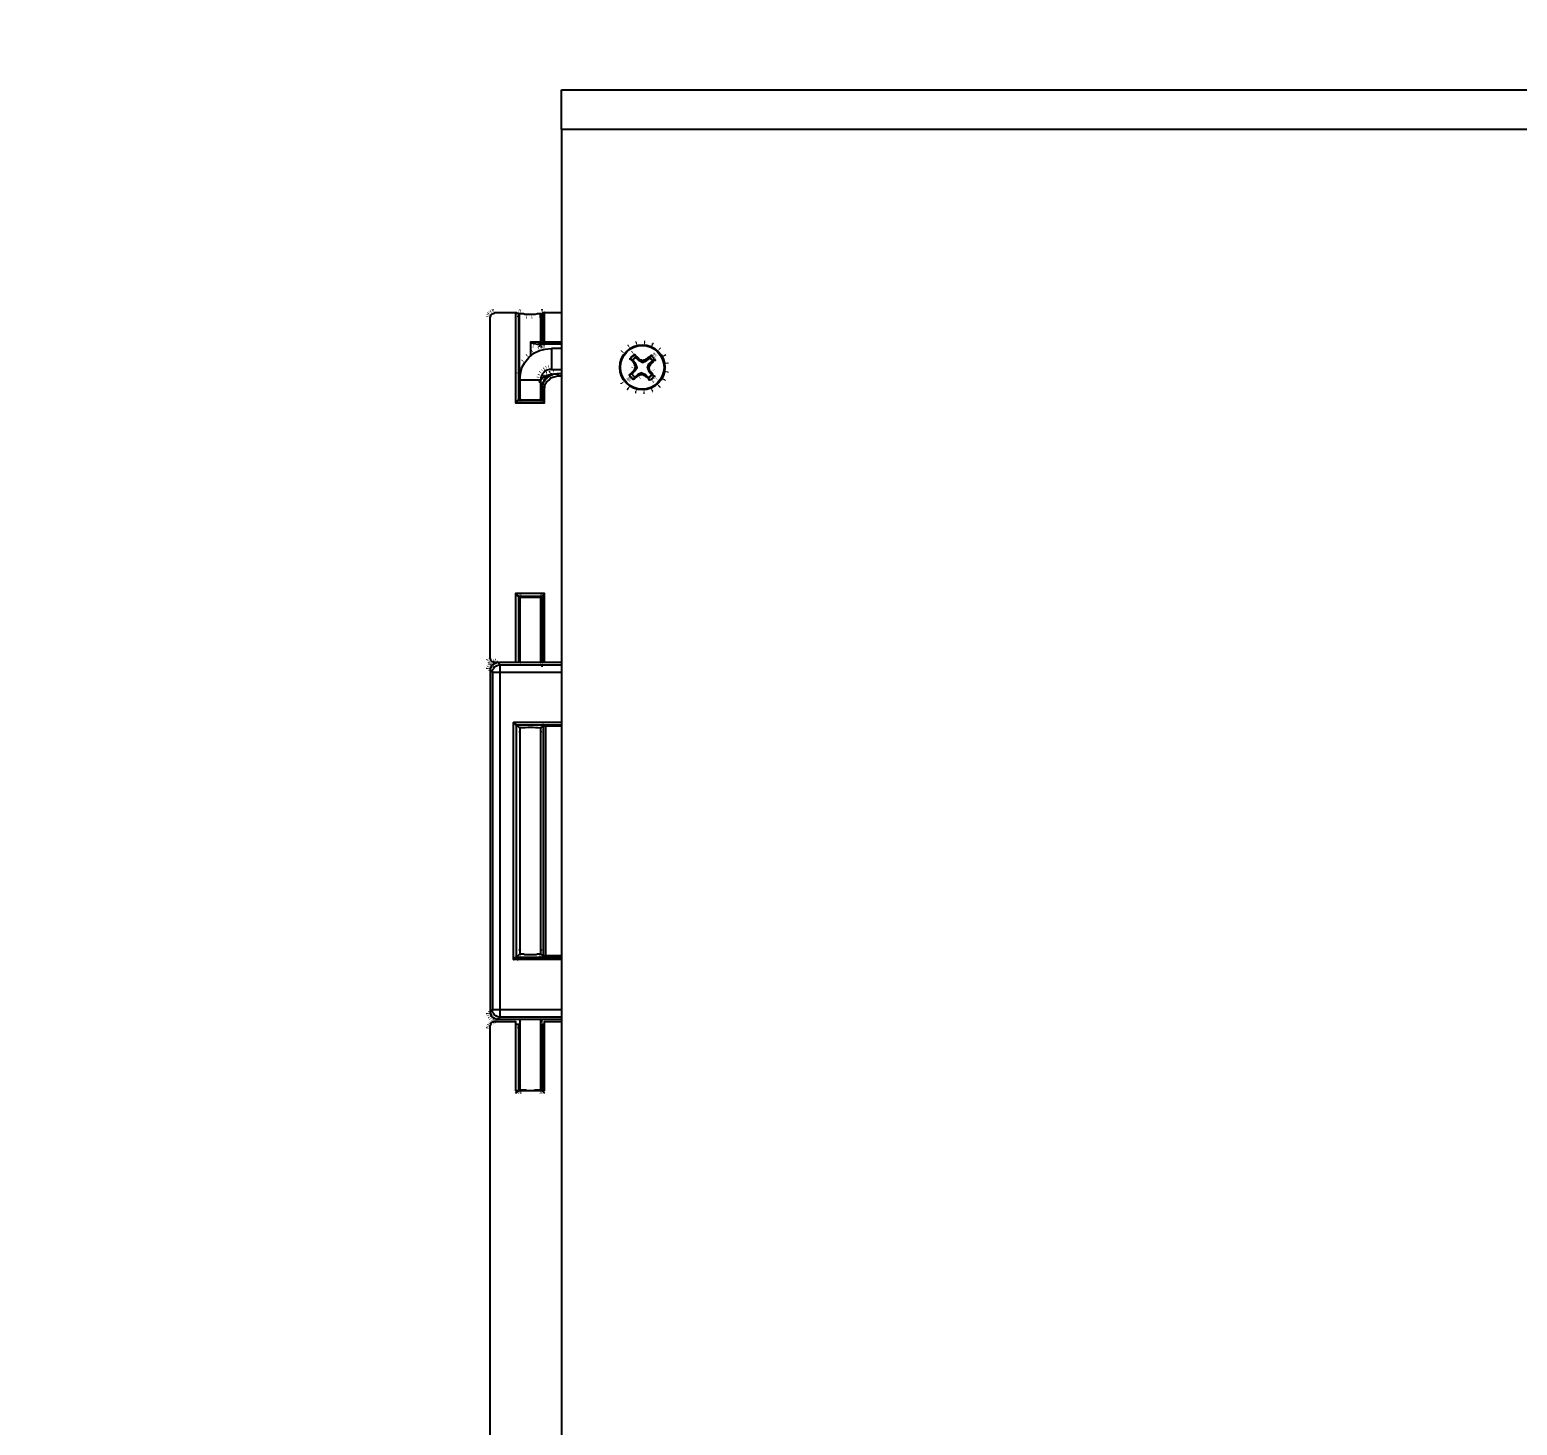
# Model space of a CAD drawing. Header units: feet. Extents: x -159 to 1687, y -48 to 1556.
# Drawn here: x 496.66 to 507.02, y 818.62 to 828.34 of the extents above; entities that cross this region are included whole.
import ezdxf
from ezdxf import colors
from ezdxf.entities.mleader import LeaderData, LeaderLine
from ezdxf.math import Vec2, Vec3

# ---------------------------------------------------------------- set-up
doc = ezdxf.new("R2010")
doc.units = ezdxf.units.FT
doc.header["$MEASUREMENT"] = 0
for name, color, linetype in [('9417_1-3$0$M25-UNISTRUT', 94, 'Continuous'), ('G-ANNO-TEXT', 1, 'Continuous'), ('PDF_Geometry', 7, 'Continuous'), ('PDF_Solid Fills', 7, 'Continuous')]:
    doc.layers.add(name, color=color, linetype=linetype)
doc.styles.add('NEI-A', font='arial.ttf')

# ---------------------------------------------------------------- blocks, each defined once
blk = doc.blocks.new('SCADA EQPMT LID LG')
at = {"layer": 'PDF_Geometry', "lineweight": 25}
for points in [[(-7.154, 17.53), (7.076, 17.53), (7.076, 17.254), (-7.154, 17.254)], [(-7.272, 15.758), (-7.272, 15.763), (-7.272, 15.768), (-7.272, 15.773), (-7.277, 15.773), (-7.282, 15.773), (-7.287, 15.773), (-7.287, 15.768), (-7.287, 15.763), (-7.282, 15.763), (-7.282, 15.758), (-7.277, 15.758)], [(-7.223, 15.582), (-7.238, 15.582), (-7.253, 15.577), (-7.267, 15.572), (-7.277, 15.562), (-7.287, 15.552), (-7.292, 15.538), (-7.297, 15.523), (-7.297, 15.508), (-7.302, 15.508), (-7.321, 15.508), (-7.341, 15.508), (-7.37, 15.508), (-7.4, 15.508), (-7.424, 15.508), (-7.439, 15.508), (-7.444, 15.508), (-7.439, 15.552), (-7.429, 15.596), (-7.41, 15.631), (-7.38, 15.665), (-7.346, 15.695), (-7.307, 15.714), (-7.267, 15.724), (-7.223, 15.729), (-7.223, 15.724), (-7.223, 15.709), (-7.223, 15.685), (-7.223, 15.655), (-7.223, 15.631), (-7.223, 15.606), (-7.223, 15.587)]]:
    blk.add_lwpolyline(points, close=True, dxfattribs=at)
for points in [[(-7.154, 17.254), (-7.154, 1.776), (-7.686, 0.898), (-7.681, 0.839), (-7.661, 0.785), (-7.637, 0.731), (-7.598, 0.687), (-7.553, 0.653), (-7.504, 0.623), (-7.45, 0.608), (-7.392, 0.603), (-1.227, 0.603)], [(-7.159, 13.541), (-7.272, 13.541), (-7.272, 14.022), (-7.473, 14.022), (-7.473, 13.541), (-7.616, 13.541), (-7.621, 13.541), (-7.625, 13.541), (-7.635, 13.546), (-7.64, 13.551), (-7.645, 13.555), (-7.645, 13.565), (-7.65, 13.57), (-7.65, 13.575), (-7.65, 15.94), (-7.65, 15.945), (-7.645, 15.955), (-7.645, 15.96), (-7.64, 15.964), (-7.635, 15.969), (-7.625, 15.974), (-7.621, 15.974), (-7.616, 15.979), (-7.473, 15.979), (-7.473, 15.351), (-7.272, 15.351), (-7.272, 15.444)], [(-7.272, 15.979), (-7.277, 15.979), (-7.277, 15.974), (-7.282, 15.974), (-7.287, 15.974), (-7.287, 15.773), (-7.297, 15.773), (-7.297, 15.969), (-7.302, 15.969), (-7.307, 15.969), (-7.311, 15.969), (-7.321, 15.969), (-7.336, 15.964), (-7.346, 15.964), (-7.361, 15.964), (-7.37, 15.964), (-7.385, 15.964), (-7.395, 15.964), (-7.41, 15.964), (-7.419, 15.969), (-7.429, 15.969), (-7.434, 15.969), (-7.444, 15.969), (-7.449, 15.969), (-7.449, 15.376), (-7.454, 15.366), (-7.459, 15.366), (-7.459, 15.361), (-7.464, 15.361), (-7.464, 15.356), (-7.468, 15.351), (-7.473, 15.351)], [(-7.473, 15.979), (-7.468, 15.979), (-7.464, 15.974), (-7.459, 15.974), (-7.454, 15.974), (-7.454, 15.366), (-7.287, 15.366), (-7.297, 15.376), (-7.297, 15.444)], [(-7.454, 15.974), (-7.449, 15.969)], [(-7.297, 15.969), (-7.287, 15.974)], [(-7.159, 15.773), (-7.272, 15.773), (-7.272, 15.979), (-7.159, 15.979)], [(-7.159, 15.758), (-7.272, 15.758), (-7.277, 15.758), (-7.287, 15.758), (-7.292, 15.763), (-7.297, 15.768), (-7.297, 15.773), (-7.302, 15.773), (-7.307, 15.773), (-7.316, 15.773), (-7.331, 15.773), (-7.341, 15.773), (-7.356, 15.773), (-7.37, 15.773), (-7.346, 15.763), (-7.316, 15.758), (-7.302, 15.758), (-7.287, 15.758)], [(-7.37, 15.773), (-7.37, 15.675)], [(-7.159, 15.729), (-7.223, 15.729)], [(-6.628, 15.597), (-6.638, 15.627), (-6.648, 15.622), (-6.648, 15.627), (-6.652, 15.632), (-6.657, 15.637), (-6.662, 15.642), (-6.667, 15.646), (-6.672, 15.651), (-6.677, 15.656), (-6.672, 15.661), (-6.667, 15.666), (-6.667, 15.671), (-6.662, 15.676), (-6.657, 15.676), (-6.652, 15.681), (-6.648, 15.686), (-6.643, 15.686)], [(-6.677, 15.656), (-6.667, 15.651), (-6.657, 15.646), (-6.638, 15.627)], [(-6.638, 15.666), (-6.643, 15.661), (-6.648, 15.661), (-6.652, 15.656), (-6.652, 15.651), (-6.657, 15.651), (-6.657, 15.646)], [(-6.589, 15.632), (-6.618, 15.646), (-6.613, 15.651), (-6.618, 15.656), (-6.618, 15.661), (-6.623, 15.666), (-6.628, 15.671), (-6.633, 15.676), (-6.638, 15.676), (-6.638, 15.681), (-6.643, 15.686), (-6.638, 15.666), (-6.618, 15.646)], [(-6.589, 15.642), (-6.594, 15.642), (-6.594, 15.646), (-6.598, 15.646), (-6.603, 15.646), (-6.608, 15.651), (-6.613, 15.651)], [(-6.564, 15.651), (-6.569, 15.651), (-6.574, 15.646), (-6.579, 15.646), (-6.584, 15.646), (-6.589, 15.642), (-6.589, 15.632), (-6.564, 15.642), (-6.564, 15.651), (-6.564, 15.656), (-6.559, 15.656), (-6.554, 15.661), (-6.549, 15.666), (-6.545, 15.671), (-6.54, 15.671), (-6.535, 15.676), (-6.53, 15.681)], [(-6.5, 15.646), (-6.505, 15.651), (-6.51, 15.656), (-6.51, 15.661), (-6.515, 15.666), (-6.52, 15.671), (-6.52, 15.676), (-6.525, 15.676), (-6.53, 15.681), (-6.535, 15.671), (-6.54, 15.661), (-6.564, 15.642)], [(-6.554, 15.593), (-6.545, 15.622), (-6.535, 15.617), (-6.53, 15.622), (-6.525, 15.627), (-6.52, 15.632), (-6.515, 15.637), (-6.51, 15.642), (-6.505, 15.646), (-6.5, 15.646), (-6.52, 15.642), (-6.545, 15.622)], [(-6.52, 15.642), (-6.52, 15.646), (-6.525, 15.646), (-6.525, 15.651), (-6.53, 15.651), (-6.53, 15.656), (-6.535, 15.656), (-6.54, 15.661)], [(-7.297, 15.518), (-7.253, 15.543), (-7.204, 15.552), (-7.194, 15.552)], [(-7.159, 15.552), (-7.179, 15.552), (-7.184, 15.552), (-7.228, 15.547), (-7.262, 15.523), (-7.287, 15.484), (-7.297, 15.444), (-7.287, 15.444), (-7.282, 15.484), (-7.272, 15.503), (-7.257, 15.523), (-7.228, 15.543), (-7.204, 15.552), (-7.179, 15.552), (-7.179, 15.547), (-7.179, 15.543), (-7.179, 15.538), (-7.159, 15.538)], [(-7.272, 15.351), (-7.277, 15.351), (-7.277, 15.356), (-7.282, 15.361), (-7.287, 15.366), (-7.287, 15.444), (-7.282, 15.444), (-7.277, 15.444), (-7.272, 15.444), (-7.267, 15.479), (-7.257, 15.493), (-7.243, 15.508), (-7.228, 15.523), (-7.213, 15.528), (-7.179, 15.538)], [(-7.223, 15.582), (-7.159, 15.582)], [(-6.682, 15.543), (-6.677, 15.548), (-6.672, 15.553), (-6.667, 15.558), (-6.662, 15.563), (-6.657, 15.568), (-6.652, 15.573), (-6.648, 15.578), (-6.643, 15.573), (-6.628, 15.597), (-6.638, 15.597), (-6.638, 15.602), (-6.643, 15.607), (-6.643, 15.612), (-6.643, 15.617), (-6.648, 15.622)], [(-6.643, 15.573), (-6.662, 15.553), (-6.682, 15.543), (-6.677, 15.539), (-6.677, 15.534), (-6.672, 15.529), (-6.667, 15.529), (-6.667, 15.524), (-6.662, 15.519), (-6.657, 15.514), (-6.652, 15.514)], [(-6.662, 15.553), (-6.662, 15.548), (-6.657, 15.543), (-6.652, 15.539), (-6.648, 15.534), (-6.643, 15.529)], [(-6.618, 15.543), (-6.613, 15.543), (-6.608, 15.543), (-6.603, 15.548), (-6.598, 15.548), (-6.594, 15.548), (-6.594, 15.558), (-6.623, 15.548), (-6.618, 15.543), (-6.623, 15.539), (-6.628, 15.534), (-6.633, 15.529), (-6.638, 15.524), (-6.643, 15.519), (-6.648, 15.514), (-6.652, 15.514), (-6.648, 15.519), (-6.643, 15.529), (-6.623, 15.548)], [(-6.638, 15.597), (-6.638, 15.593), (-6.643, 15.593), (-6.643, 15.588), (-6.643, 15.583), (-6.648, 15.583), (-6.648, 15.578)], [(-6.594, 15.558), (-6.569, 15.548), (-6.574, 15.539), (-6.569, 15.534), (-6.564, 15.534), (-6.559, 15.529), (-6.554, 15.524), (-6.549, 15.519), (-6.549, 15.514), (-6.545, 15.509), (-6.54, 15.509), (-6.549, 15.524), (-6.569, 15.548)], [(-6.594, 15.548), (-6.589, 15.548), (-6.584, 15.548), (-6.584, 15.543), (-6.579, 15.543), (-6.574, 15.543), (-6.574, 15.539)], [(-6.54, 15.573), (-6.54, 15.578), (-6.54, 15.583), (-6.545, 15.588), (-6.545, 15.593), (-6.554, 15.593), (-6.545, 15.568), (-6.54, 15.573), (-6.535, 15.568), (-6.53, 15.563), (-6.525, 15.558), (-6.52, 15.553), (-6.52, 15.548), (-6.515, 15.543), (-6.51, 15.539), (-6.505, 15.534), (-6.51, 15.534), (-6.515, 15.529), (-6.52, 15.524), (-6.52, 15.519), (-6.525, 15.514), (-6.53, 15.514), (-6.535, 15.509), (-6.54, 15.509)], [(-6.549, 15.524), (-6.545, 15.529), (-6.54, 15.529), (-6.54, 15.534), (-6.535, 15.534), (-6.535, 15.539), (-6.53, 15.539), (-6.525, 15.543)], [(-6.545, 15.593), (-6.545, 15.597), (-6.54, 15.602), (-6.54, 15.607), (-6.54, 15.612), (-6.535, 15.612), (-6.535, 15.617)], [(-6.505, 15.534), (-6.515, 15.539), (-6.525, 15.543), (-6.545, 15.568)], [(-7.444, 15.508), (-7.444, 15.376), (-7.449, 15.376), (-7.444, 15.376), (-7.439, 15.376), (-7.434, 15.371), (-7.429, 15.371), (-7.414, 15.371), (-7.405, 15.371), (-7.39, 15.371), (-7.38, 15.371), (-7.365, 15.371), (-7.351, 15.371), (-7.336, 15.371), (-7.326, 15.371), (-7.316, 15.371), (-7.307, 15.371), (-7.302, 15.376), (-7.297, 15.376), (-7.297, 15.508)], [(-7.297, 15.444), (-7.297, 15.444)], [(-7.297, 15.376), (-7.297, 15.376)], [(-7.473, 14.022), (-7.468, 14.017), (-7.464, 14.012), (-7.459, 14.007), (-7.454, 14.007), (-7.454, 14.002), (-7.449, 13.997), (-7.444, 13.997), (-7.439, 13.997), (-7.434, 13.997), (-7.429, 13.997), (-7.414, 13.997), (-7.405, 13.997), (-7.39, 13.997), (-7.38, 13.997), (-7.365, 13.997), (-7.351, 13.997), (-7.336, 13.997), (-7.326, 13.997), (-7.316, 13.997), (-7.307, 13.997), (-7.302, 13.997), (-7.297, 13.997), (-7.297, 13.546), (-7.297, 13.551)], [(-7.297, 13.541), (-7.297, 13.997), (-7.287, 14.002), (-7.454, 14.002), (-7.454, 13.541), (-7.459, 13.541), (-7.464, 13.541), (-7.468, 13.541), (-7.473, 13.541)], [(-7.444, 13.551), (-7.449, 13.546), (-7.449, 13.997), (-7.444, 13.997), (-7.444, 13.541)], [(-7.297, 13.997), (-7.297, 13.997)], [(-7.272, 13.541), (-7.277, 13.541), (-7.282, 13.541), (-7.287, 13.541), (-7.287, 14.002), (-7.287, 14.007), (-7.282, 14.007), (-7.282, 14.012), (-7.277, 14.012), (-7.277, 14.017), (-7.272, 14.022)], [(-7.159, 13.472), (-7.581, 13.472), (-7.581, 13.482), (-7.581, 13.492), (-7.581, 13.501), (-7.581, 13.511), (-7.581, 13.516), (-7.581, 13.521), (-7.581, 13.526), (-7.596, 13.541), (-7.606, 13.541), (-7.616, 13.536), (-7.625, 13.531), (-7.635, 13.526), (-7.64, 13.516), (-7.645, 13.506), (-7.65, 13.497), (-7.65, 13.487), (-7.65, 11.112)], [(-7.65, 13.487), (-7.635, 13.472), (-7.635, 11.127), (-7.65, 11.112), (-7.65, 11.102), (-7.645, 11.092), (-7.64, 11.083), (-7.635, 11.073), (-7.625, 11.068), (-7.616, 11.063), (-7.606, 11.058), (-7.596, 11.058), (-7.581, 11.073), (-7.581, 11.078), (-7.581, 11.083), (-7.581, 11.088), (-7.581, 11.097), (-7.581, 11.107), (-7.581, 11.117), (-7.581, 11.127), (-7.159, 11.127)], [(-7.159, 11.073), (-7.581, 11.073), (-7.591, 11.073), (-7.601, 11.078), (-7.611, 11.083), (-7.621, 11.088), (-7.625, 11.097), (-7.635, 11.107), (-7.635, 11.117), (-7.635, 11.127), (-7.63, 11.127), (-7.625, 11.127), (-7.621, 11.127), (-7.611, 11.127), (-7.601, 11.127), (-7.591, 11.127), (-7.581, 11.127), (-7.581, 13.472), (-7.591, 13.472), (-7.601, 13.472), (-7.611, 13.472), (-7.621, 13.472), (-7.625, 13.472), (-7.63, 13.472), (-7.635, 13.472), (-7.635, 13.482), (-7.635, 13.492), (-7.625, 13.501), (-7.621, 13.511), (-7.611, 13.516), (-7.601, 13.521), (-7.591, 13.526), (-7.581, 13.526), (-7.159, 13.526)], [(-7.277, 13.541), (-7.464, 13.541)], [(-7.449, 13.546), (-7.454, 13.541)], [(-7.287, 13.541), (-7.297, 13.546)], [(-7.159, 13.124), (-7.488, 13.124), (-7.483, 13.124), (-7.478, 13.119), (-7.478, 13.114), (-7.473, 13.114), (-7.473, 13.109), (-7.468, 13.109), (-7.159, 13.109)], [(-7.488, 11.475), (-7.488, 13.124)], [(-7.444, 13.084), (-7.444, 13.084)], [(-7.297, 13.084), (-7.297, 13.084)], [(-7.159, 13.099), (-7.262, 13.099), (-7.267, 13.099), (-7.272, 13.099), (-7.277, 13.099), (-7.282, 13.099)], [(-7.262, 11.5), (-7.262, 13.099)], [(-7.444, 11.514), (-7.444, 11.514)], [(-7.297, 11.514), (-7.297, 11.514)], [(-7.159, 11.475), (-7.488, 11.475), (-7.483, 11.475), (-7.478, 11.48), (-7.478, 11.485), (-7.473, 11.485), (-7.473, 11.49), (-7.468, 11.49), (-7.159, 11.49)], [(-7.65, 9.91), (-7.65, 11.004), (-7.65, 11.014), (-7.645, 11.019), (-7.645, 11.029), (-7.64, 11.034), (-7.635, 11.039), (-7.625, 11.039), (-7.621, 11.043), (-7.616, 11.043), (-7.473, 11.043), (-7.473, 10.563), (-7.272, 10.563), (-7.272, 11.043), (-7.159, 11.043)], [(-7.596, 11.058), (-7.159, 11.058)], [(-7.473, 11.024), (-7.468, 11.024), (-7.464, 11.024), (-7.459, 11.024), (-7.454, 11.024), (-7.454, 10.563), (-7.287, 10.563), (-7.287, 10.558), (-7.282, 10.553), (-7.277, 10.548), (-7.272, 10.543)], [(-7.473, 10.543), (-7.468, 10.548), (-7.464, 10.548), (-7.464, 10.553), (-7.459, 10.553), (-7.459, 10.558), (-7.454, 10.558), (-7.454, 10.563), (-7.449, 10.567), (-7.449, 11.014), (-7.444, 11.014)], [(-7.454, 11.024), (-7.449, 11.014)], [(-7.444, 11.058), (-7.444, 10.567), (-7.449, 10.567), (-7.444, 10.567), (-7.439, 10.567), (-7.434, 10.567), (-7.429, 10.567), (-7.414, 10.567), (-7.405, 10.567), (-7.39, 10.563), (-7.38, 10.563), (-7.365, 10.563), (-7.351, 10.563), (-7.336, 10.567), (-7.326, 10.567), (-7.316, 10.567), (-7.307, 10.567), (-7.302, 10.567), (-7.297, 10.567), (-7.297, 11.058)], [(-7.287, 11.024), (-7.297, 11.014), (-7.297, 10.567), (-7.287, 10.563), (-7.287, 11.024), (-7.282, 11.024), (-7.277, 11.024), (-7.272, 11.024)], [(-7.297, 11.014), (-7.297, 11.014)], [(-7.297, 10.567), (-7.297, 10.567)], [(-7.159, 7.531), (-7.272, 7.531), (-7.272, 8.011), (-7.473, 8.011), (-7.473, 7.531), (-7.616, 7.531), (-7.621, 7.531), (-7.625, 7.531), (-7.635, 7.535), (-7.64, 7.54), (-7.645, 7.545), (-7.645, 7.55), (-7.65, 7.56), (-7.65, 7.565), (-7.65, 9.91)]]:
    blk.add_lwpolyline(points, dxfattribs=at)
blk.add_lwpolyline([(-7.159, 11.5), (-7.262, 11.5), (-7.267, 11.5), (-7.272, 11.5), (-7.277, 11.5), (-7.282, 11.5), (-7.297, 11.514), (-7.297, 13.084, 0.067868), (-7.444, 13.084), (-7.444, 11.514), (-7.468, 11.49), (-7.468, 13.109), (-7.444, 13.084), (-7.444, 11.514), (-7.434, 11.514), (-7.429, 11.514), (-7.419, 11.514), (-7.41, 11.51), (-7.395, 11.51), (-7.385, 11.51), (-7.37, 11.51), (-7.356, 11.51), (-7.346, 11.51), (-7.331, 11.51), (-7.321, 11.514), (-7.311, 11.514), (-7.307, 11.514), (-7.302, 11.514), (-7.297, 11.514), (-7.297, 13.084), (-7.282, 13.099), (-7.282, 11.5)], format="xyb", dxfattribs=at)
for centre, radius in [((-6.591, 15.597), 0.157), ((-6.592, 15.597), 0.152)]:
    blk.add_circle(centre, radius, dxfattribs=at)
at = {"layer": 'PDF_Solid Fills', "lineweight": 25, "transparency": 33554559}
for points in [[(-7.65, 15.945), (-7.679, 15.95), (-7.679, 15.955)], [(-7.645, 15.955), (-7.675, 15.964), (-7.675, 15.969)], [(-7.645, 15.96), (-7.67, 15.974), (-7.67, 15.979)], [(-7.645, 15.96), (-7.67, 15.979), (-7.665, 15.979)], [(-7.64, 15.964), (-7.66, 15.984), (-7.66, 15.989)], [(-7.635, 15.969), (-7.655, 15.994), (-7.65, 15.994)], [(-7.635, 15.969), (-7.65, 15.994), (-7.65, 15.999)], [(-7.625, 15.974), (-7.64, 15.999), (-7.64, 16.004)], [(-7.625, 15.974), (-7.64, 16.004), (-7.635, 16.004)], [(-7.621, 15.974), (-7.63, 16.004), (-7.625, 16.004)], [(-7.454, 15.974), (-7.459, 15.945), (-7.464, 15.95)], [(-7.454, 15.974), (-7.449, 16.004), (-7.444, 16.004)], [(-7.444, 15.969), (-7.454, 15.94), (-7.449, 15.94)], [(-7.444, 15.969), (-7.434, 15.999), (-7.439, 15.999)], [(-7.395, 15.964), (-7.4, 15.935), (-7.395, 15.935)], [(-7.361, 15.964), (-7.361, 15.935), (-7.356, 15.935)], [(-7.307, 15.969), (-7.307, 15.94), (-7.302, 15.94)], [(-7.287, 15.974), (-7.297, 16.004), (-7.292, 16.004)], [(-7.297, 15.969), (-7.292, 15.94), (-7.287, 15.94)], [(-7.287, 15.974), (-7.292, 16.004), (-7.287, 16.004)], [(-7.282, 15.974), (-7.287, 16.004), (-7.282, 16.004)], [(-7.287, 15.974), (-7.282, 15.95), (-7.287, 15.945)], [(-7.346, 15.763), (-7.351, 15.734), (-7.356, 15.734)], [(-7.297, 15.768), (-7.321, 15.763), (-7.321, 15.753)], [(-7.297, 15.768), (-7.321, 15.753), (-7.321, 15.749)], [(-7.307, 15.714), (-7.316, 15.744), (-7.321, 15.739)], [(-7.287, 15.768), (-7.316, 15.768), (-7.316, 15.763)], [(-7.287, 15.768), (-7.316, 15.758), (-7.316, 15.753)], [(-7.287, 15.768), (-7.316, 15.753), (-7.311, 15.753)], [(-7.292, 15.763), (-7.316, 15.744), (-7.311, 15.739)], [(-7.292, 15.763), (-7.311, 15.739), (-7.307, 15.739)], [(-7.287, 15.763), (-7.311, 15.749), (-7.307, 15.744)], [(-7.282, 15.763), (-7.307, 15.744), (-7.307, 15.739)], [(-7.282, 15.763), (-7.307, 15.739), (-7.302, 15.739)], [(-7.287, 15.758), (-7.302, 15.734), (-7.297, 15.729)], [(-7.282, 15.758), (-7.302, 15.734), (-7.297, 15.734)], [(-7.287, 15.758), (-7.297, 15.729), (-7.292, 15.729)], [(-7.277, 15.758), (-7.292, 15.729), (-7.287, 15.729)], [(-7.277, 15.758), (-7.282, 15.729), (-7.277, 15.729)], [(-7.267, 15.724), (-7.272, 15.753), (-7.277, 15.753)], [(-6.677, 15.73), (-6.692, 15.754), (-6.697, 15.75)], [(-6.677, 15.73), (-6.687, 15.754), (-6.692, 15.754)], [(-6.672, 15.725), (-6.687, 15.75), (-6.692, 15.745)], [(-6.628, 15.75), (-6.638, 15.779), (-6.643, 15.779)], [(-6.628, 15.75), (-6.633, 15.779), (-6.638, 15.779)], [(-6.628, 15.745), (-6.633, 15.769), (-6.638, 15.769)], [(-6.628, 15.745), (-6.628, 15.774), (-6.633, 15.769)], [(-6.579, 15.754), (-6.569, 15.784), (-6.574, 15.784)], [(-6.579, 15.754), (-6.574, 15.784), (-6.579, 15.784)], [(-6.579, 15.745), (-6.569, 15.774), (-6.574, 15.774)], [(-6.579, 15.745), (-6.574, 15.774), (-6.579, 15.774)], [(-6.53, 15.735), (-6.52, 15.759), (-6.525, 15.764)], [(-6.53, 15.735), (-6.515, 15.759), (-6.52, 15.759)], [(-6.525, 15.74), (-6.51, 15.764), (-6.515, 15.769)], [(-6.525, 15.74), (-6.515, 15.769), (-6.52, 15.769)], [(-7.41, 15.631), (-7.429, 15.65), (-7.434, 15.65)], [(-7.41, 15.631), (-7.434, 15.65), (-7.434, 15.646)], [(-7.38, 15.665), (-7.4, 15.685), (-7.405, 15.685)], [(-7.38, 15.665), (-7.4, 15.69), (-7.4, 15.685)], [(-7.346, 15.695), (-7.361, 15.719), (-7.365, 15.719)], [(-7.346, 15.695), (-7.365, 15.719), (-7.365, 15.714)], [(-6.716, 15.696), (-6.736, 15.715), (-6.741, 15.715)], [(-6.716, 15.696), (-6.741, 15.715), (-6.741, 15.71)], [(-6.711, 15.691), (-6.731, 15.71), (-6.736, 15.705)], [(-6.652, 15.651), (-6.677, 15.676), (-6.677, 15.671)], [(-6.648, 15.686), (-6.662, 15.71), (-6.667, 15.71)], [(-6.648, 15.686), (-6.667, 15.71), (-6.667, 15.705)], [(-6.643, 15.661), (-6.657, 15.686), (-6.662, 15.686)], [(-6.54, 15.661), (-6.52, 15.681), (-6.52, 15.686)], [(-6.53, 15.651), (-6.505, 15.671), (-6.51, 15.671)], [(-6.525, 15.676), (-6.505, 15.7), (-6.51, 15.7)], [(-6.525, 15.651), (-6.505, 15.666), (-6.505, 15.671)], [(-6.52, 15.676), (-6.5, 15.696), (-6.505, 15.696)], [(-6.52, 15.671), (-6.495, 15.691), (-6.5, 15.691)], [(-6.52, 15.646), (-6.495, 15.661), (-6.5, 15.661)], [(-6.515, 15.666), (-6.491, 15.686), (-6.495, 15.686)], [(-6.51, 15.661), (-6.486, 15.681), (-6.491, 15.681)], [(-6.491, 15.705), (-6.466, 15.725), (-6.471, 15.73)], [(-6.486, 15.71), (-6.461, 15.73), (-6.461, 15.735)], [(-6.486, 15.71), (-6.461, 15.735), (-6.466, 15.735)], [(-6.461, 15.666), (-6.432, 15.681), (-6.437, 15.686)], [(-6.461, 15.666), (-6.432, 15.676), (-6.432, 15.681)], [(-6.451, 15.671), (-6.427, 15.686), (-6.427, 15.691)], [(-6.451, 15.671), (-6.422, 15.681), (-6.427, 15.686)], [(-7.439, 15.552), (-7.468, 15.562), (-7.468, 15.557)], [(-7.429, 15.596), (-7.454, 15.606), (-7.454, 15.601)], [(-7.292, 15.538), (-7.321, 15.547), (-7.316, 15.552)], [(-7.287, 15.552), (-7.311, 15.567), (-7.307, 15.572)], [(-7.277, 15.562), (-7.297, 15.582), (-7.297, 15.587)], [(-7.262, 15.523), (-7.282, 15.547), (-7.287, 15.543)], [(-7.262, 15.523), (-7.287, 15.543), (-7.287, 15.538)], [(-7.267, 15.572), (-7.282, 15.592), (-7.282, 15.596)], [(-7.267, 15.572), (-7.282, 15.596), (-7.277, 15.596)], [(-7.257, 15.523), (-7.272, 15.547), (-7.277, 15.543)], [(-7.253, 15.577), (-7.267, 15.606), (-7.262, 15.606)], [(-7.253, 15.543), (-7.267, 15.572), (-7.262, 15.572)], [(-7.253, 15.543), (-7.262, 15.572), (-7.257, 15.572)], [(-7.238, 15.582), (-7.248, 15.611), (-7.243, 15.611)], [(-7.228, 15.523), (-7.248, 15.543), (-7.248, 15.547)], [(-7.228, 15.523), (-7.248, 15.547), (-7.243, 15.547)], [(-7.228, 15.547), (-7.238, 15.572), (-7.243, 15.572)], [(-7.228, 15.543), (-7.238, 15.572), (-7.243, 15.567)], [(-7.228, 15.547), (-7.233, 15.577), (-7.238, 15.572)], [(-7.213, 15.528), (-7.228, 15.557), (-7.223, 15.557)], [(-7.213, 15.528), (-7.223, 15.557), (-7.218, 15.557)], [(-7.204, 15.552), (-7.208, 15.582), (-7.213, 15.582)], [(-7.204, 15.552), (-7.213, 15.582), (-7.213, 15.577)], [(-6.657, 15.543), (-6.682, 15.524), (-6.677, 15.524)], [(-6.652, 15.539), (-6.672, 15.519), (-6.672, 15.514)], [(-6.643, 15.588), (-6.667, 15.602), (-6.667, 15.597)], [(-6.623, 15.539), (-6.603, 15.514), (-6.603, 15.519)], [(-6.53, 15.563), (-6.505, 15.583), (-6.51, 15.583)], [(-6.53, 15.539), (-6.51, 15.519), (-6.505, 15.519)], [(-6.441, 15.622), (-6.412, 15.627), (-6.417, 15.632)], [(-6.441, 15.622), (-6.412, 15.622), (-6.412, 15.627)], [(-6.441, 15.573), (-6.417, 15.563), (-6.412, 15.563)], [(-6.441, 15.573), (-6.412, 15.563), (-6.412, 15.568)], [(-6.437, 15.622), (-6.407, 15.627), (-6.407, 15.632)], [(-6.437, 15.622), (-6.407, 15.622), (-6.407, 15.627)], [(-6.437, 15.568), (-6.407, 15.558), (-6.407, 15.563)], [(-6.437, 15.568), (-6.407, 15.563), (-6.407, 15.568)], [(-7.297, 15.523), (-7.326, 15.528), (-7.326, 15.533)], [(-7.287, 15.484), (-7.311, 15.503), (-7.316, 15.498)], [(-7.287, 15.484), (-7.316, 15.498), (-7.316, 15.493)], [(-7.282, 15.484), (-7.307, 15.498), (-7.311, 15.493)], [(-7.282, 15.484), (-7.311, 15.493), (-7.311, 15.489)], [(-7.272, 15.503), (-7.292, 15.523), (-7.297, 15.523)], [(-7.272, 15.503), (-7.297, 15.523), (-7.297, 15.518)], [(-7.267, 15.479), (-7.292, 15.489), (-7.292, 15.493)], [(-7.267, 15.479), (-7.292, 15.484), (-7.292, 15.489)], [(-7.257, 15.493), (-7.282, 15.508), (-7.282, 15.513)], [(-7.257, 15.493), (-7.282, 15.513), (-7.277, 15.513)], [(-7.243, 15.508), (-7.267, 15.528), (-7.262, 15.533)], [(-6.716, 15.499), (-6.746, 15.485), (-6.741, 15.48)], [(-6.716, 15.499), (-6.741, 15.48), (-6.736, 15.48)], [(-6.711, 15.504), (-6.736, 15.489), (-6.736, 15.485)], [(-6.711, 15.504), (-6.736, 15.485), (-6.731, 15.485)], [(-6.677, 15.534), (-6.702, 15.519), (-6.697, 15.519)], [(-6.677, 15.465), (-6.702, 15.445), (-6.697, 15.44)], [(-6.672, 15.529), (-6.697, 15.514), (-6.697, 15.509)], [(-6.677, 15.47), (-6.697, 15.45), (-6.692, 15.445)], [(-6.677, 15.465), (-6.697, 15.44), (-6.692, 15.436)], [(-6.667, 15.529), (-6.692, 15.509), (-6.692, 15.504)], [(-6.677, 15.47), (-6.692, 15.445), (-6.687, 15.445)], [(-6.667, 15.524), (-6.687, 15.504), (-6.687, 15.499)], [(-6.662, 15.519), (-6.682, 15.499), (-6.682, 15.494)], [(-6.648, 15.534), (-6.667, 15.509), (-6.662, 15.509)], [(-6.628, 15.45), (-6.643, 15.426), (-6.638, 15.421)], [(-6.633, 15.445), (-6.643, 15.416), (-6.638, 15.416)], [(-6.628, 15.45), (-6.638, 15.421), (-6.633, 15.421)], [(-6.633, 15.445), (-6.638, 15.416), (-6.633, 15.416)], [(-6.579, 15.445), (-6.584, 15.416), (-6.579, 15.416)], [(-6.579, 15.44), (-6.584, 15.411), (-6.579, 15.411)], [(-6.579, 15.445), (-6.579, 15.416), (-6.574, 15.416)], [(-6.579, 15.44), (-6.579, 15.411), (-6.574, 15.411)], [(-6.545, 15.529), (-6.53, 15.504), (-6.525, 15.504)], [(-6.535, 15.46), (-6.525, 15.431), (-6.52, 15.431)], [(-6.535, 15.46), (-6.52, 15.431), (-6.515, 15.436)], [(-6.53, 15.514), (-6.515, 15.489), (-6.51, 15.489)], [(-6.53, 15.45), (-6.52, 15.421), (-6.515, 15.426)], [(-6.525, 15.514), (-6.51, 15.494), (-6.505, 15.494)], [(-6.51, 15.534), (-6.491, 15.514), (-6.486, 15.514)], [(-6.491, 15.485), (-6.476, 15.46), (-6.471, 15.465)], [(-6.491, 15.485), (-6.471, 15.465), (-6.466, 15.465)], [(-6.486, 15.48), (-6.471, 15.455), (-6.466, 15.455)], [(-6.486, 15.48), (-6.466, 15.455), (-6.461, 15.46)], [(-6.461, 15.524), (-6.437, 15.504), (-6.432, 15.509)], [(-6.461, 15.524), (-6.432, 15.509), (-6.432, 15.514)], [(-6.451, 15.519), (-6.432, 15.504), (-6.427, 15.504)], [(-6.451, 15.519), (-6.427, 15.504), (-6.427, 15.509)], [(-7.444, 15.376), (-7.454, 15.405), (-7.459, 15.4)], [(-7.444, 15.376), (-7.449, 15.405), (-7.454, 15.405)], [(-7.444, 15.376), (-7.449, 15.346), (-7.454, 15.346)], [(-7.444, 15.376), (-7.439, 15.4), (-7.434, 15.4)], [(-7.444, 15.376), (-7.439, 15.346), (-7.434, 15.346)], [(-7.434, 15.371), (-7.434, 15.341), (-7.439, 15.341)], [(-7.297, 15.376), (-7.307, 15.346), (-7.302, 15.346)], [(-7.297, 15.376), (-7.287, 15.4), (-7.287, 15.405)], [(-7.297, 15.376), (-7.287, 15.405), (-7.292, 15.405)], [(-7.297, 15.376), (-7.287, 15.346), (-7.292, 15.346)], [(-7.444, 13.997), (-7.459, 13.968), (-7.454, 13.968)], [(-7.444, 13.997), (-7.454, 14.022), (-7.454, 14.026)], [(-7.444, 13.997), (-7.454, 14.026), (-7.449, 14.026)], [(-7.444, 13.997), (-7.454, 13.968), (-7.449, 13.968)], [(-7.444, 13.997), (-7.434, 14.022), (-7.439, 14.026)], [(-7.444, 13.997), (-7.434, 13.968), (-7.439, 13.968)], [(-7.434, 13.997), (-7.439, 14.026), (-7.434, 14.026)], [(-7.297, 13.997), (-7.302, 14.026), (-7.307, 14.022)], [(-7.297, 13.997), (-7.292, 14.026), (-7.287, 14.022)], [(-7.297, 13.997), (-7.292, 13.968), (-7.287, 13.968)], [(-7.65, 13.57), (-7.679, 13.56), (-7.679, 13.565)], [(-7.606, 13.541), (-7.611, 13.57), (-7.616, 13.565)], [(-7.444, 13.551), (-7.454, 13.575), (-7.459, 13.575)], [(-7.444, 13.551), (-7.449, 13.575), (-7.454, 13.575)], [(-7.297, 13.551), (-7.287, 13.575), (-7.292, 13.575)], [(-7.65, 13.497), (-7.679, 13.506), (-7.679, 13.501)], [(-7.65, 13.497), (-7.679, 13.501), (-7.679, 13.497)], [(-7.645, 13.565), (-7.675, 13.551), (-7.675, 13.555)], [(-7.645, 13.506), (-7.675, 13.521), (-7.675, 13.516)], [(-7.645, 13.555), (-7.665, 13.536), (-7.67, 13.541)], [(-7.64, 13.516), (-7.665, 13.531), (-7.67, 13.531)], [(-7.64, 13.516), (-7.665, 13.536), (-7.665, 13.531)], [(-7.635, 13.482), (-7.665, 13.492), (-7.665, 13.487)], [(-7.64, 13.551), (-7.66, 13.526), (-7.66, 13.531)], [(-7.635, 13.492), (-7.66, 13.506), (-7.66, 13.501)], [(-7.635, 13.526), (-7.655, 13.546), (-7.655, 13.541)], [(-7.635, 13.546), (-7.65, 13.521), (-7.655, 13.526)], [(-7.625, 13.501), (-7.65, 13.521), (-7.655, 13.516)], [(-7.625, 13.531), (-7.64, 13.555), (-7.645, 13.555)], [(-7.621, 13.511), (-7.64, 13.531), (-7.645, 13.531)], [(-7.625, 13.541), (-7.635, 13.516), (-7.64, 13.516)], [(-7.616, 13.536), (-7.625, 13.565), (-7.63, 13.56)], [(-7.611, 13.516), (-7.625, 13.546), (-7.63, 13.541)], [(-7.621, 13.541), (-7.625, 13.511), (-7.63, 13.511)], [(-7.601, 13.521), (-7.611, 13.551), (-7.616, 13.551)], [(-7.591, 13.526), (-7.596, 13.555), (-7.601, 13.555)], [(-7.444, 13.551), (-7.439, 13.521), (-7.434, 13.521)], [(-7.297, 13.551), (-7.307, 13.521), (-7.302, 13.521)], [(-7.287, 13.541), (-7.292, 13.511), (-7.297, 13.511)], [(-7.287, 13.541), (-7.287, 13.511), (-7.292, 13.511)], [(-7.282, 13.541), (-7.282, 13.511), (-7.287, 13.511)], [(-7.444, 13.084), (-7.449, 13.114), (-7.454, 13.114)], [(-7.444, 13.084), (-7.454, 13.055), (-7.449, 13.055)], [(-7.444, 13.084), (-7.434, 13.114), (-7.439, 13.114)], [(-7.444, 13.084), (-7.439, 13.055), (-7.434, 13.055)], [(-7.434, 13.084), (-7.434, 13.114), (-7.439, 13.114)], [(-7.297, 13.084), (-7.302, 13.114), (-7.307, 13.114)], [(-7.297, 13.084), (-7.287, 13.114), (-7.292, 13.114)], [(-7.297, 13.084), (-7.292, 13.055), (-7.287, 13.055)], [(-7.282, 13.099), (-7.282, 13.129), (-7.287, 13.129)], [(-7.277, 13.099), (-7.277, 13.129), (-7.282, 13.129)], [(-7.282, 13.099), (-7.277, 13.07), (-7.272, 13.07)], [(-7.444, 11.514), (-7.449, 11.544), (-7.454, 11.544)], [(-7.444, 11.514), (-7.454, 11.485), (-7.449, 11.485)], [(-7.444, 11.514), (-7.434, 11.544), (-7.439, 11.544)], [(-7.444, 11.514), (-7.439, 11.485), (-7.434, 11.485)], [(-7.307, 11.514), (-7.307, 11.485), (-7.302, 11.485)], [(-7.297, 11.514), (-7.307, 11.485), (-7.302, 11.485)], [(-7.297, 11.514), (-7.287, 11.544), (-7.292, 11.544)], [(-7.297, 11.514), (-7.292, 11.485), (-7.287, 11.485)], [(-7.282, 11.5), (-7.287, 11.47), (-7.282, 11.47)], [(-7.282, 11.5), (-7.272, 11.529), (-7.277, 11.529)], [(-7.277, 11.5), (-7.282, 11.47), (-7.277, 11.47)], [(-7.478, 11.485), (-7.454, 11.46), (-7.454, 11.465)], [(-7.65, 11.102), (-7.679, 11.102), (-7.679, 11.097)], [(-7.65, 11.102), (-7.679, 11.097), (-7.679, 11.092)], [(-7.645, 11.092), (-7.675, 11.083), (-7.675, 11.078)], [(-7.64, 11.083), (-7.67, 11.068), (-7.665, 11.068)], [(-7.635, 11.117), (-7.665, 11.112), (-7.665, 11.107)], [(-7.64, 11.083), (-7.665, 11.068), (-7.665, 11.063)], [(-7.635, 11.107), (-7.66, 11.097), (-7.66, 11.092)], [(-7.625, 11.097), (-7.655, 11.083), (-7.65, 11.078)], [(-7.621, 11.088), (-7.645, 11.068), (-7.64, 11.068)], [(-7.621, 11.088), (-7.64, 11.068), (-7.64, 11.063)], [(-7.611, 11.083), (-7.63, 11.058), (-7.625, 11.053)], [(-7.65, 10.994), (-7.679, 10.999), (-7.679, 11.004)], [(-7.65, 10.994), (-7.679, 10.994), (-7.679, 10.999)], [(-7.645, 10.999), (-7.675, 11.009), (-7.675, 11.014)], [(-7.645, 11.009), (-7.67, 11.019), (-7.67, 11.024)], [(-7.645, 11.009), (-7.67, 11.024), (-7.665, 11.024)], [(-7.64, 11.014), (-7.66, 11.029), (-7.66, 11.034)], [(-7.635, 11.073), (-7.655, 11.058), (-7.655, 11.053)], [(-7.635, 11.019), (-7.655, 11.039), (-7.65, 11.043)], [(-7.625, 11.068), (-7.645, 11.043), (-7.64, 11.043)], [(-7.625, 11.019), (-7.64, 11.048), (-7.635, 11.048)], [(-7.616, 11.063), (-7.63, 11.039), (-7.625, 11.034)], [(-7.621, 11.024), (-7.63, 11.048), (-7.625, 11.053)], [(-7.601, 11.078), (-7.616, 11.048), (-7.611, 11.048)], [(-7.606, 11.058), (-7.616, 11.034), (-7.611, 11.029)], [(-7.591, 11.073), (-7.601, 11.043), (-7.596, 11.043)], [(-7.454, 11.024), (-7.459, 10.994), (-7.464, 10.994)], [(-7.444, 11.014), (-7.459, 10.989), (-7.454, 10.985)], [(-7.444, 11.014), (-7.454, 10.985), (-7.449, 10.985)], [(-7.444, 11.014), (-7.434, 11.043), (-7.439, 11.043)], [(-7.297, 11.014), (-7.302, 11.043), (-7.307, 11.043)], [(-7.287, 11.024), (-7.297, 11.053), (-7.292, 11.053)], [(-7.297, 11.014), (-7.292, 10.985), (-7.287, 10.985)], [(-7.297, 11.014), (-7.287, 10.985), (-7.287, 10.989)], [(-7.287, 11.024), (-7.292, 11.053), (-7.287, 11.053)], [(-7.282, 11.024), (-7.287, 11.053), (-7.282, 11.053)], [(-7.444, 10.567), (-7.454, 10.597), (-7.459, 10.597)], [(-7.444, 10.567), (-7.449, 10.597), (-7.454, 10.597)], [(-7.444, 10.567), (-7.449, 10.538), (-7.454, 10.538)], [(-7.444, 10.567), (-7.439, 10.597), (-7.434, 10.597)], [(-7.444, 10.567), (-7.439, 10.538), (-7.434, 10.538)], [(-7.434, 10.567), (-7.434, 10.538), (-7.439, 10.538)], [(-7.297, 10.567), (-7.307, 10.538), (-7.302, 10.538)], [(-7.297, 10.567), (-7.287, 10.597), (-7.292, 10.597)], [(-7.297, 10.567), (-7.287, 10.538), (-7.292, 10.538)]]:
    blk.add_solid(points, dxfattribs=at)

msp = doc.modelspace()

# ---------------------------------------------------------------- block references
at = {"layer": '9417_1-3$0$M25-UNISTRUT'}
msp.add_blockref('SCADA EQPMT LID LG', (507.51552, 810.38873), dxfattribs=at)

# ---------------------------------------------------------------- next in the draw order: leaders
at = {"layer": 'G-ANNO-TEXT'}
ml = msp.add_multileader_mtext('Standard', dxfattribs=at)
ml.set_content('\\A1;6 MOTOR CONTROL CABLE CONDUITS (TYP.)', color=256, style='NEI-A')
ml.set_leader_properties()
ml.build(insert=Vec2(0, 0))
ml.multileader.update_dxf_attribs({"dogleg_length": 0.36, "arrow_head_size": 0.125})
ctx = ml.context
ctx.base_point, ctx.char_height, ctx.arrow_head_size, ctx.landing_gap_size, ctx.plane_origin = Vec3(822.13293, 1038.01238), 1, 0.125, 0.0625, Vec3(370.13821, 525.74619)
notes = []
notes.append((ctx, [(0, (0, 0, 0), (0, 0), (1, 0), 1, [])]))
ctx.mtext.insert, ctx.mtext.width, ctx.mtext.flow_direction = Vec3(822.19543, 1038.65938), 17.7675237, 5
ctx.mtext.has_bg_fill, ctx.mtext.bg_color, ctx.mtext.bg_scale_factor, ctx.mtext.bg_transparency, ctx.mtext.use_window_bg_color = 1, -1073741824, 1.5, 0, 1
for ctx, leaders in notes:
    for number, flags, end, landing, length, lines in leaders:
        leader = LeaderData()
        leader.index, (leader.has_last_leader_line, leader.has_dogleg_vector, leader.attachment_direction) = number, flags
        leader.last_leader_point, leader.dogleg_vector, leader.dogleg_length = Vec3(end), Vec3(landing), length
        for number, points, colour, breaks in lines:
            line = LeaderLine()
            line.index, line.vertices, line.color, line.breaks = number, Vec3.list(points), colors.encode_raw_color(colour), breaks
            leader.lines.append(line)
        ctx.leaders.append(leader)

doc.saveas('drawing.dxf')
